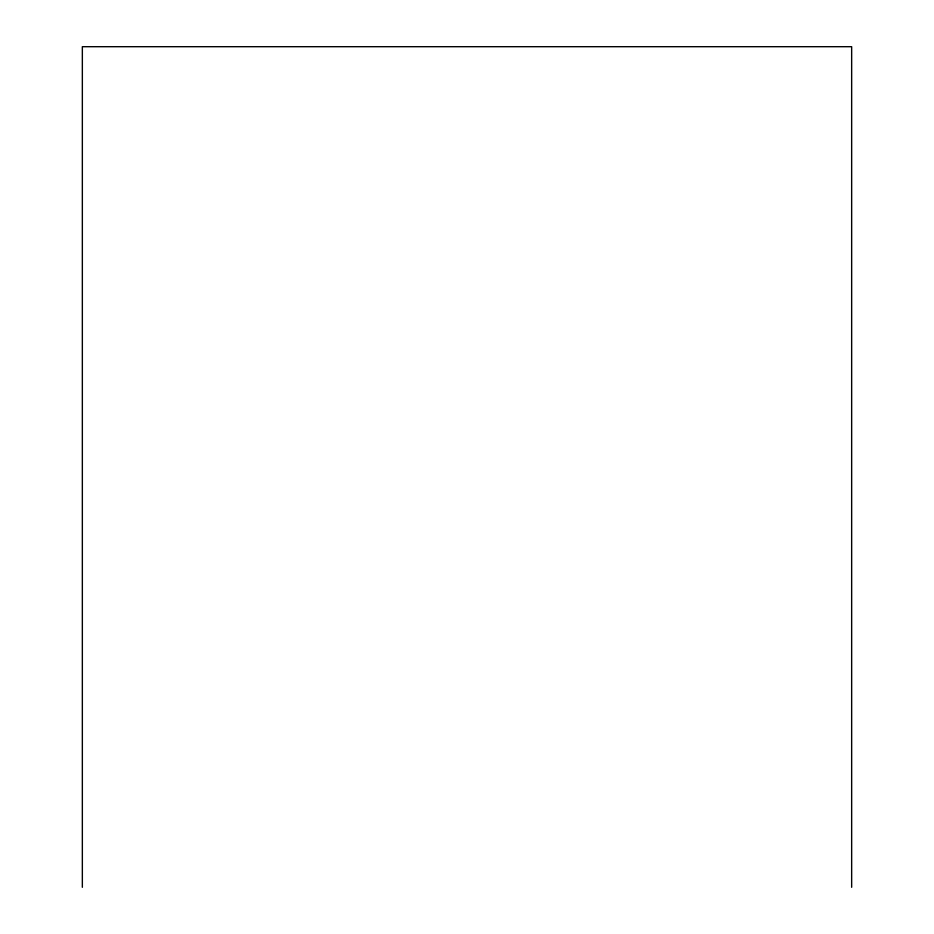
<?xml version="1.0" encoding="UTF-8"?>
<svg xmlns="http://www.w3.org/2000/svg" width="934" height="934" viewBox="0 0 934 934"><rect width="100%" height="100%" fill="white"/><g stroke="black" fill="none" stroke-linecap="round" stroke-linejoin="round"><path stroke-width="1.4" d="M851.656 887.3L851.656 46.7L82.344 46.7L82.344 887.3"/></g></svg>
